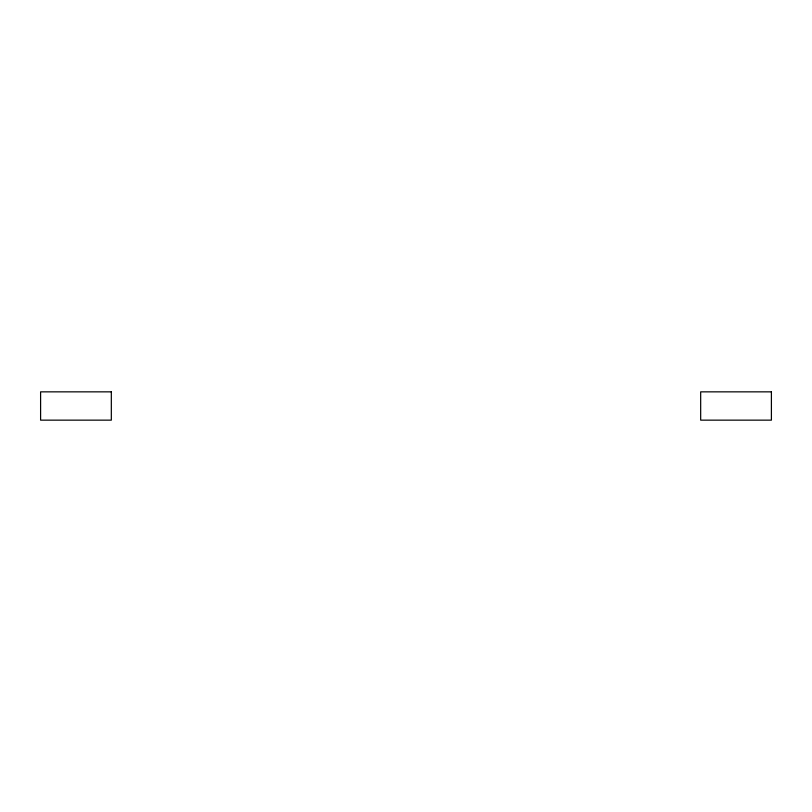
<?xml version="1.0" encoding="UTF-8"?>
<svg xmlns="http://www.w3.org/2000/svg" width="812" height="812" viewBox="0 0 812 812"><rect width="100%" height="100%" fill="white"/><g stroke="black" fill="none" stroke-linecap="round" stroke-linejoin="round"><path stroke-width="1.22" d="M111.325 391.851L40.6 391.851L40.6 420.149L111.325 420.149L111.325 391.851M771.4 391.851L700.675 391.851L700.675 420.149L771.4 420.149L771.4 391.851"/></g></svg>
